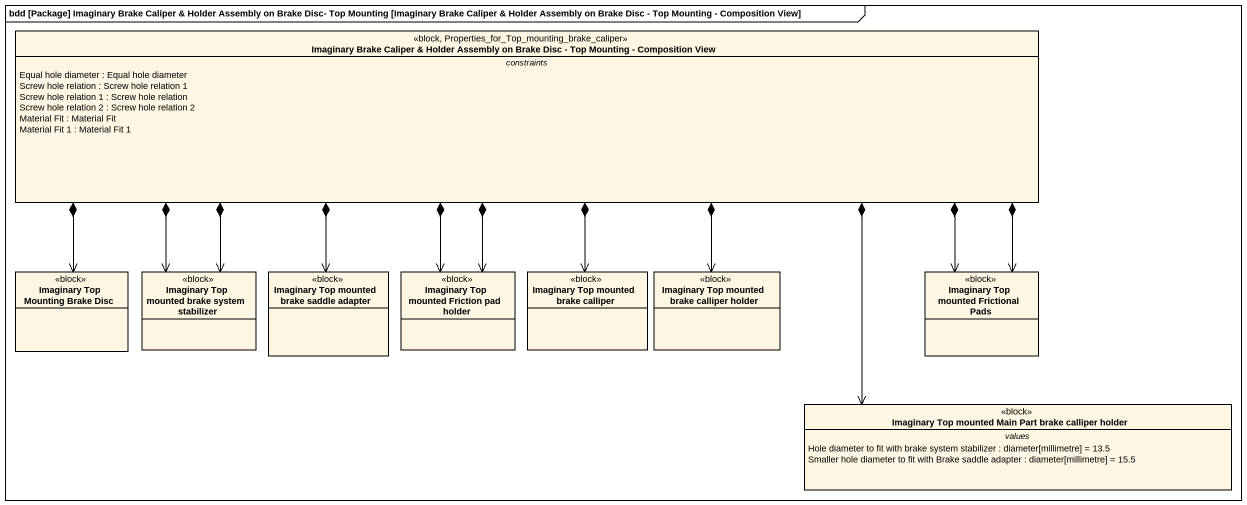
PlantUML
@startuml
mainframe bdd [Package] Imaginary Brake Caliper & Holder Assembly on Brake Disc- Top Mounting [Imaginary Brake Caliper & Holder Assembly on Brake Disc - Top Mounting - Composition View]
hide circle
hide empty members
class "Imaginary Brake Caliper & Holder Assembly on Brake Disc - Top Mounting - Composition View" as Imaginary_Brake_Caliper <<block, Properties_for_Top_mounting_brake_caliper>> {
  -- constraints --
  Equal hole diameter : Equal hole diameter
  Screw hole relation : Screw hole relation 1
  Screw hole relation 1 : Screw hole relation
  Screw hole relation 2 : Screw hole relation 2
  Material Fit : Material Fit
  Material Fit 1 : Material Fit 1
}
class "Imaginary Top Mounting Brake Disc" as Imaginary_Top_Mounting <<block>>
class "Imaginary Top mounted brake system stabilizer" as Imaginary_Top_mounted_brake <<block>>
class "Imaginary Top mounted brake saddle adapter" as Imaginary_Top_mounted_brake_2 <<block>>
class "Imaginary Top mounted Friction pad holder" as Imaginary_Top_mounted <<block>>
class "Imaginary Top mounted brake calliper" as Imaginary_Top_mounted_brake_3 <<block>>
class "Imaginary Top mounted brake calliper holder" as Imaginary_Top_mounted_brake_4 <<block>>
class "Imaginary Top mounted Frictional Pads" as Imaginary_Top_mounted_2 <<block>>
class "Imaginary Top mounted Main Part brake calliper holder" as Imaginary_Top_mounted_Main <<block>> {
  -- values --
  Hole diameter to fit with brake system stabilizer : diameter[millimetre] = 13.5
  Smaller hole diameter to fit with Brake saddle adapter : diameter[millimetre] = 15.5
}
Imaginary_Brake_Caliper *-left-> Imaginary_Top_Mounting
Imaginary_Brake_Caliper *-left-> Imaginary_Top_mounted_brake
Imaginary_Brake_Caliper *-left-> Imaginary_Top_mounted_brake
Imaginary_Brake_Caliper *--> Imaginary_Top_mounted_brake_2
Imaginary_Brake_Caliper *--> Imaginary_Top_mounted
Imaginary_Brake_Caliper *--> Imaginary_Top_mounted
Imaginary_Brake_Caliper *--> Imaginary_Top_mounted_brake_3
Imaginary_Brake_Caliper *--> Imaginary_Top_mounted_brake_4
Imaginary_Brake_Caliper *-right-> Imaginary_Top_mounted_2
Imaginary_Brake_Caliper *-right-> Imaginary_Top_mounted_2
Imaginary_Brake_Caliper *--> Imaginary_Top_mounted_Main
@enduml
